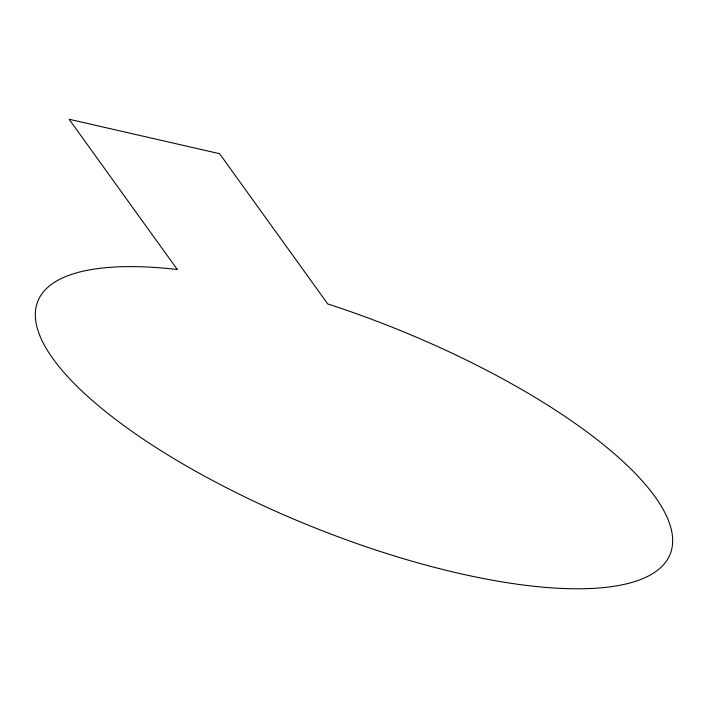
<?xml version="1.0" encoding="UTF-8"?>
<svg xmlns="http://www.w3.org/2000/svg" width="708" height="708" viewBox="0 0 708 708"><rect width="100%" height="100%" fill="white"/><g stroke="black" fill="none" stroke-linecap="round" stroke-linejoin="round"><path stroke-width="1.06" d="M177.292 269.518L174.858 269.217A340.513 107.483 21.8 0 0 167.61 454.793A340.513 107.483 21.8 0 0 660.635 567.657A340.513 107.483 21.8 0 0 330.636 304.882L327.76 303.962L219.586 153.698L69.118 119.254L177.292 269.518"/></g></svg>
